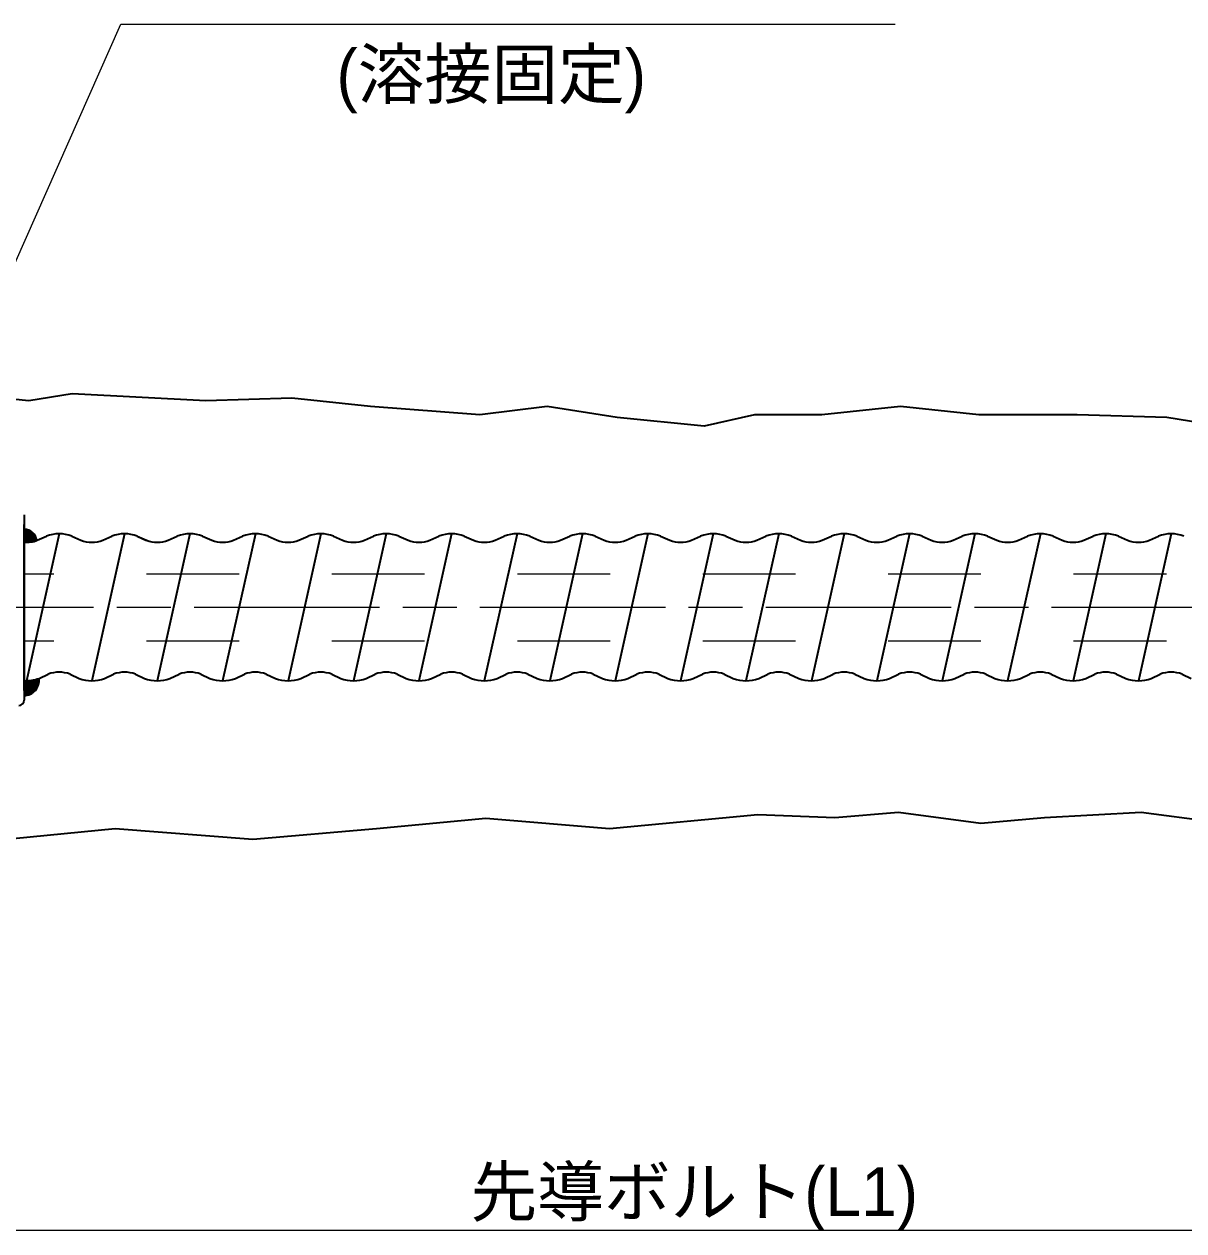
# Model space of a CAD drawing. Units: millimetres, scale not verified. Extents: x 1889 to 4202, y 889 to 2522.
# Drawn here: x 2344.4 to 2569.6, y 2051 to 2285.1 of the extents above; entities that cross this region are included whole.
import ezdxf
from ezdxf.enums import TextEntityAlignment as Align

# ---------------------------------------------------------------- set-up
doc = ezdxf.new("R2010")
doc.units = ezdxf.units.MM
doc.header["$LTSCALE"] = 3
doc.linetypes.add('CHAIN', pattern=[18.5, 12, -1.5, 3.5, -1.5])
doc.linetypes.add('DASHED_SPACED', pattern=[12, 6, -6])
for name, color, linetype, lineweight in [('1外形線', 7, 'Continuous', 35), ('3隠れ線', 2, 'DASHED_SPACED', 13), ('4中心線', 1, 'CHAIN', 15), ('6寸法線', 4, 'Continuous', 13)]:
    doc.layers.add(name, color=color, linetype=linetype, lineweight=lineweight)
doc.styles.add('ＭＳ Ｐゴシック', font='')
doc.styles.get('ＭＳ Ｐゴシック').set_extended_font_data('MS PGothic')
pattern_1 = [(45, (3613.056, -1036.853), (-0.08839, 0.08839), [])]

msp = doc.modelspace()

# ---------------------------------------------------------------- hatches: boundary and pattern name
at = {"layer": '1外形線'}
h = msp.add_hatch(dxfattribs=at)
h.set_pattern_fill('USER', color=256, style=0, pattern_type=2)
h.set_pattern_definition(pattern_1)
h.paths.add_polyline_path([(2344.45, 2187.09), (2344.45, 2184.603, 0.10485), (2346.917, 2184.937, 0.37553)])
h = msp.add_hatch(dxfattribs=at)
h.set_pattern_fill('USER', color=256, style=0, pattern_type=2)
h.set_pattern_definition(pattern_1)
h.paths.add_polyline_path([(2347.329, 2158.173, -0.10504), (2344.45, 2157.751), (2344.45, 2155.99, -0.00032), (2344.45, 2154.842, 0.45763)])

# ---------------------------------------------------------------- linework, layer by layer
for p, q in [((2345.392, 2212.016), (2335.577, 2213.067)), ((2353.805, 2213.417), (2345.392, 2212.016)), ((2379.745, 2212.016), (2353.805, 2213.417)), ((2396.427, 2212.588), (2379.745, 2212.016)), ((2411.674, 2210.955), (2396.427, 2212.588)), ((2432.911, 2209.322), (2411.674, 2210.955)), ((2445.98, 2210.955), (2432.911, 2209.322)), ((2459.593, 2208.778), (2445.98, 2210.955)), ((2514.59, 2210.955), (2499.344, 2209.322)), ((2529.837, 2209.322), (2514.59, 2210.955)), ((2476.473, 2207.145), (2459.593, 2208.778)), ((2486.275, 2209.322), (2476.473, 2207.145)), ((2499.344, 2209.322), (2486.275, 2209.322)), ((2548.896, 2209.322), (2529.837, 2209.322)), ((2566.321, 2208.778), (2548.896, 2209.322)), ((2579.934, 2206.601), (2566.321, 2208.778)), ((2344.45, 2189.932), (2344.45, 2153.932)), ((2344.45, 2155.818), (2344.45, 2188.045)), ((2351.244, 2186.239), (2344.894, 2157.739)), ((2347.011, 2184.972), (2348.779, 2185.788)), ((2353.713, 2185.788), (2355.482, 2184.972)), ((2363.944, 2186.239), (2357.594, 2157.739)), ((2359.711, 2184.972), (2361.479, 2185.788)), ((2366.413, 2185.788), (2368.182, 2184.972)), ((2366.413, 2185.787), (2368.182, 2184.971)), ((2376.644, 2186.24), (2370.295, 2157.74)), ((2372.411, 2184.972), (2374.18, 2185.788)), ((2379.113, 2185.788), (2380.882, 2184.972)), ((2389.344, 2186.239), (2382.994, 2157.738)), ((2385.111, 2184.973), (2386.88, 2185.789)), ((2391.813, 2185.789), (2393.582, 2184.973)), ((2402.044, 2186.239), (2395.694, 2157.739)), ((2397.811, 2184.973), (2399.58, 2185.789)), ((2404.513, 2185.789), (2406.282, 2184.973)), ((2414.744, 2186.239), (2408.394, 2157.739)), ((2410.511, 2184.973), (2412.28, 2185.789)), ((2417.213, 2185.789), (2418.982, 2184.972)), ((2417.213, 2185.789), (2418.982, 2184.973)), ((2427.444, 2186.24), (2421.095, 2157.74)), ((2423.211, 2184.973), (2424.98, 2185.789)), ((2429.913, 2185.789), (2431.682, 2184.973)), ((2440.145, 2186.24), (2433.795, 2157.74)), ((2435.911, 2184.973), (2437.68, 2185.789)), ((2442.613, 2185.789), (2444.382, 2184.973)), ((2452.845, 2186.24), (2446.495, 2157.74)), ((2448.611, 2184.974), (2450.38, 2185.79)), ((2455.313, 2185.789), (2457.082, 2184.973)), ((2465.544, 2186.239), (2459.195, 2157.739)), ((2461.311, 2184.973), (2463.08, 2185.789)), ((2468.013, 2185.789), (2469.782, 2184.973)), ((2478.244, 2186.239), (2471.894, 2157.738)), ((2478.244, 2186.239), (2471.895, 2157.739)), ((2474.011, 2184.973), (2475.78, 2185.789)), ((2480.713, 2185.789), (2482.482, 2184.973)), ((2490.945, 2186.239), (2484.595, 2157.739)), ((2490.945, 2186.239), (2484.595, 2157.739)), ((2486.711, 2184.973), (2488.48, 2185.789)), ((2486.711, 2184.973), (2488.48, 2185.789)), ((2493.413, 2185.789), (2495.182, 2184.973)), ((2503.644, 2186.239), (2497.295, 2157.739)), ((2499.411, 2184.973), (2501.18, 2185.789)), ((2506.113, 2185.789), (2507.882, 2184.973)), ((2506.114, 2185.79), (2507.882, 2184.973)), ((2516.345, 2186.24), (2509.995, 2157.74)), ((2512.111, 2184.974), (2513.88, 2185.79)), ((2518.814, 2185.79), (2520.582, 2184.973)), ((2529.045, 2186.24), (2522.695, 2157.74)), ((2524.811, 2184.974), (2526.58, 2185.79)), ((2531.514, 2185.79), (2533.282, 2184.973)), ((2541.745, 2186.24), (2535.395, 2157.74)), ((2537.511, 2184.974), (2539.28, 2185.79)), ((2544.213, 2185.789), (2545.982, 2184.973)), ((2554.445, 2186.239), (2548.095, 2157.739)), ((2550.211, 2184.973), (2551.98, 2185.789)), ((2556.914, 2185.789), (2558.682, 2184.973)), ((2567.145, 2186.239), (2560.795, 2157.739)), ((2562.911, 2184.973), (2564.68, 2185.789)), ((2347.363, 2158.186), (2349.132, 2159.002)), ((2353.361, 2159.002), (2355.129, 2158.186)), ((2360.063, 2158.186), (2361.832, 2159.002)), ((2366.061, 2159.002), (2367.83, 2158.186)), ((2372.763, 2158.186), (2374.532, 2159.002)), ((2378.761, 2159.002), (2380.53, 2158.186)), ((2385.463, 2158.187), (2387.232, 2159.003)), ((2391.461, 2159.003), (2393.23, 2158.187)), ((2398.163, 2158.187), (2399.932, 2159.003)), ((2404.161, 2159.003), (2405.93, 2158.187)), ((2410.863, 2158.188), (2412.632, 2159.004)), ((2416.861, 2159.004), (2418.63, 2158.187)), ((2423.563, 2158.188), (2425.332, 2159.004)), ((2429.561, 2159.004), (2431.33, 2158.187)), ((2436.263, 2158.188), (2438.032, 2159.004)), ((2442.261, 2159.004), (2444.03, 2158.187)), ((2448.963, 2158.187), (2450.732, 2159.003)), ((2454.961, 2159.003), (2456.73, 2158.187)), ((2461.663, 2158.187), (2463.432, 2159.003)), ((2467.661, 2159.003), (2469.43, 2158.187)), ((2474.363, 2158.187), (2476.132, 2159.003)), ((2480.361, 2159.003), (2482.13, 2158.187)), ((2487.063, 2158.187), (2488.832, 2159.003)), ((2493.061, 2159.003), (2494.83, 2158.187)), ((2499.764, 2158.188), (2501.532, 2159.004)), ((2505.761, 2159.004), (2507.53, 2158.188)), ((2512.464, 2158.188), (2514.232, 2159.004)), ((2518.461, 2159.004), (2520.23, 2158.188)), ((2525.164, 2158.188), (2526.932, 2159.004)), ((2531.161, 2159.004), (2532.93, 2158.188)), ((2537.864, 2158.187), (2539.632, 2159.003)), ((2543.861, 2159.003), (2545.63, 2158.187)), ((2550.564, 2158.187), (2552.332, 2159.003)), ((2556.561, 2159.003), (2558.33, 2158.187)), ((2563.264, 2158.187), (2565.032, 2159.003)), ((2569.261, 2159.003), (2571.03, 2158.187)), ((2412.844, 2129.031), (2434.102, 2131.088)), ((2434.102, 2131.088), (2458.104, 2129.031)), ((2458.104, 2129.031), (2486.905, 2131.773)), ((2486.905, 2131.773), (2501.834, 2131.174)), ((2501.834, 2131.174), (2514.23, 2132.236)), ((2514.23, 2132.236), (2530.169, 2130.112)), ((2530.169, 2130.112), (2542.566, 2131.174)), ((2542.566, 2131.174), (2561.338, 2132.236)), ((2561.338, 2132.236), (2578.445, 2129.991)), ((2338.098, 2126.733), (2362.099, 2129.031)), ((2362.099, 2129.031), (2388.843, 2126.975)), ((2388.843, 2126.975), (2412.844, 2129.031))]:
    msp.add_line(p, q, dxfattribs=at)
for centre, radius, start, end in [((2344.453, 2184.603), 2.487, 7.72036, 90.0502), ((2344.896, 2190.587), 6, 265.73838, 290.63617), ((2351.246, 2179.237), 7, 69.36613, 110.63387), ((2357.596, 2190.587), 6, 249.36605, 290.63617), ((2363.946, 2179.236), 7, 69.36613, 110.63387), ((2370.296, 2190.587), 6, 249.36605, 290.63617), ((2376.646, 2179.237), 7, 69.36613, 110.63387), ((2382.996, 2190.587), 6, 249.36605, 290.63617), ((2389.346, 2179.238), 7, 69.36613, 110.63387), ((2395.697, 2190.588), 6, 249.36605, 290.63617), ((2402.047, 2179.238), 7, 69.36613, 110.63387), ((2408.397, 2190.588), 6, 249.36605, 290.63617), ((2414.746, 2179.238), 7, 69.36613, 110.63387), ((2421.097, 2190.588), 6, 249.36605, 290.63617), ((2427.447, 2179.238), 7, 69.36613, 110.63387), ((2433.797, 2190.588), 6, 249.36605, 290.63617), ((2440.147, 2179.238), 7, 69.36613, 110.63387), ((2446.497, 2190.588), 6, 249.36605, 290.63617), ((2452.847, 2179.238), 7, 69.36613, 110.63387), ((2459.197, 2190.588), 6, 249.36605, 290.63617), ((2465.547, 2179.238), 7, 69.36613, 110.63387), ((2471.897, 2190.588), 6, 249.36605, 290.63617), ((2478.247, 2179.238), 7, 69.36613, 110.63387), ((2484.597, 2190.588), 6, 249.36605, 290.63617), ((2490.947, 2179.238), 7, 69.36613, 110.63387), ((2497.297, 2190.588), 6, 249.36605, 290.63617), ((2503.647, 2179.238), 7, 69.36613, 110.63387), ((2509.997, 2190.589), 6, 249.36605, 290.63617), ((2516.347, 2179.239), 7, 69.36613, 110.63387), ((2522.697, 2190.589), 6, 249.36605, 290.63617), ((2529.047, 2179.239), 7, 69.36613, 110.63387), ((2535.397, 2190.589), 6, 249.36605, 290.63617), ((2541.747, 2179.238), 7, 69.36613, 110.63387), ((2548.097, 2190.588), 6, 249.36605, 290.63617), ((2554.447, 2179.238), 7, 69.36613, 110.63387), ((2560.797, 2190.588), 6, 249.36605, 290.63617), ((2567.147, 2179.238), 7, 69.36613, 110.63387), ((2351.246, 2153.387), 6, 69.36992, 110.63395), ((2363.946, 2153.387), 6, 69.36992, 110.63395), ((2376.646, 2153.387), 6, 69.36992, 110.63395), ((2389.346, 2153.388), 6, 69.36992, 110.63395), ((2402.047, 2153.388), 6, 69.36992, 110.63395), ((2414.747, 2153.388), 6, 69.36992, 110.63395), ((2427.447, 2153.388), 6, 69.36992, 110.63395), ((2440.147, 2153.388), 6, 69.36992, 110.63395), ((2452.847, 2153.388), 6, 69.36992, 110.63395), ((2465.547, 2153.388), 6, 69.36992, 110.63395), ((2478.247, 2153.388), 6, 69.36992, 110.63395), ((2490.947, 2153.388), 6, 69.36992, 110.63395), ((2503.647, 2153.389), 6, 69.36992, 110.63395), ((2516.347, 2153.389), 6, 69.36992, 110.63395), ((2529.047, 2153.389), 6, 69.36992, 110.63395), ((2541.747, 2153.388), 6, 69.36992, 110.63395), ((2554.447, 2153.388), 6, 69.36992, 110.63395), ((2567.147, 2153.388), 6, 69.36992, 110.63395), ((2344.896, 2164.737), 7, 266.34808, 290.63387), ((2344.45, 2157.751), 2.909, 270, 8.34073), ((2357.596, 2164.738), 7, 249.36613, 290.63387), ((2370.296, 2164.737), 7, 249.36613, 290.63387), ((2382.996, 2164.737), 7, 249.36613, 290.63387), ((2395.697, 2164.738), 7, 249.36613, 290.63387), ((2408.397, 2164.739), 7, 249.36613, 290.63387), ((2421.097, 2164.738), 7, 249.36613, 290.63387), ((2433.797, 2164.738), 7, 249.36613, 290.63387), ((2446.497, 2164.738), 7, 249.36613, 290.63387), ((2459.197, 2164.738), 7, 249.36613, 290.63387), ((2471.897, 2164.738), 7, 249.36613, 290.63387), ((2484.597, 2164.738), 7, 249.36613, 290.63387), ((2497.297, 2164.739), 7, 249.36613, 290.63387), ((2509.997, 2164.739), 7, 249.36613, 290.63387), ((2522.697, 2164.739), 7, 249.36613, 290.63387), ((2535.397, 2164.739), 7, 249.36613, 290.63387), ((2548.097, 2164.738), 7, 249.36613, 290.63387), ((2560.797, 2164.738), 7, 249.36613, 290.63387), ((2343.45, 2153.932), 1, 270.00051, 0.00051)]:
    msp.add_arc(centre, radius, start, end, dxfattribs=at)
at = {"layer": '3隠れ線'}
for p, q in [((2674.21, 2178.432), (2344.45, 2178.432)), ((2674.21, 2165.432), (2344.45, 2165.432))]:
    msp.add_line(p, q, dxfattribs=at)
at = {"layer": '4中心線'}
msp.add_line((3911.945, 2171.932), (2205.885, 2171.932), dxfattribs=at)
at = {"layer": '6寸法線'}
msp.add_line((2167.885, 2051.126), (2781.219, 2051.126), dxfattribs=at)
msp.add_lwpolyline([(2321.45, 2190.931), (2324.29, 2197.33), (2363.255, 2285.134), (2513.556, 2285.134)], dxfattribs=at)

# ---------------------------------------------------------------- texts
at = {"layer": '6寸法線', "style": 'ＭＳ Ｐゴシック'}
msp.add_text('(溶接固定)', height=9.501, dxfattribs=at).set_placement((2405.084, 2280.208), align=Align.TOP_LEFT)
msp.add_text('先導ボルト(L1)', height=9.501, dxfattribs=at).set_placement((2474.552, 2058.59), align=Align.MIDDLE_CENTER)

doc.saveas('drawing.dxf')
